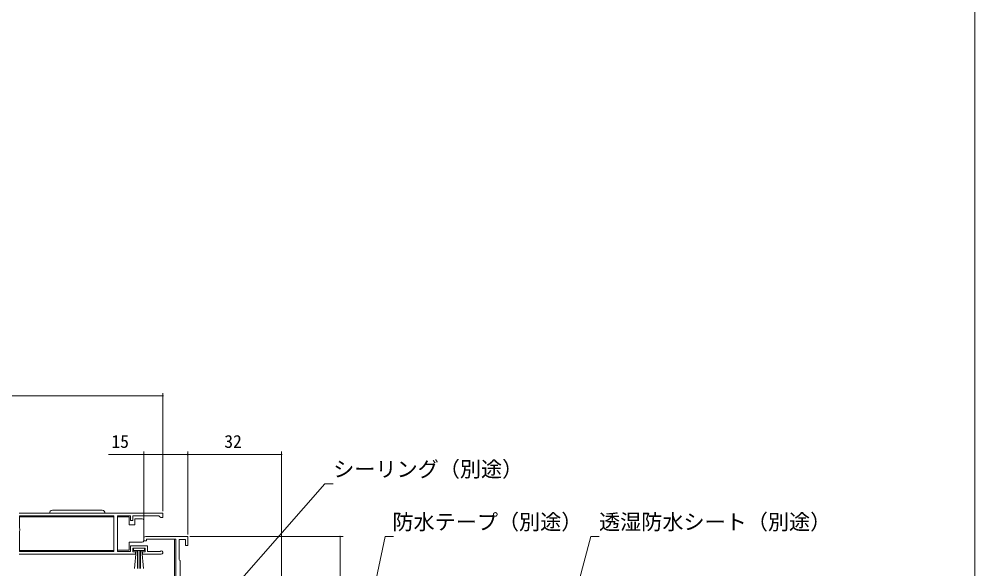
# Model space of a CAD drawing. Units: millimetres, scale not verified. Extents: x -495 to 495, y -800 to 801.
# Drawn here: x 169 to 495, y -448 to -260.4 of the extents above; entities that cross this region are included whole.
import ezdxf
from ezdxf.enums import TextEntityAlignment as Align

# ---------------------------------------------------------------- set-up
doc = ezdxf.new("R2010")
doc.units = ezdxf.units.MM
doc.header["$LTSCALE"] = 4
for name, color, linetype, lineweight in [('0-0_0', 7, 'Continuous', 9), ('0-2_YKK_ZWAK', 2, 'Continuous', 9), ('0-5_YKK_13', 6, 'Continuous', 9), ('0-6_YKK_D', 4, 'Continuous', 9), ('0-7_YSS_K', 7, 'Continuous', 9)]:
    doc.layers.add(name, color=color, linetype=linetype, lineweight=lineweight)
doc.styles.add('ＭＳ ゴシック', font='')
doc.styles.get('ＭＳ ゴシック').set_extended_font_data('MS Gothic')

msp = doc.modelspace()

# ---------------------------------------------------------------- linework, layer by layer
at = {"layer": '0-0_0'}
msp.add_line((495, 760), (495, -800), dxfattribs=at)
at = {"layer": '0-2_YKK_ZWAK'}
for p, q in [((169.1, -430.164), (201.3, -430.164)), ((169.1, -441.664), (201.3, -441.664))]:
    msp.add_line(p, q, dxfattribs=at)
msp.add_lwpolyline([(222, -437.864), (222, -457.264), (222, -496.964)], dxfattribs=at)
at = {"layer": '0-5_YKK_13'}
for p, q in [((0.5, -388.964), (218, -388.964)), ((218, -428.264), (218, -387.964)), ((211.5, -436.664), (211.5, -407.964)), ((226.5, -436.264), (226.5, -407.964)), ((226.5, -436.264), (226.5, -407.964)), ((226.5, -408.964), (258.5, -408.964)), ((258.5, -493.264), (258.5, -407.964)), ((227.2, -436.964), (279.5, -436.964)), ((278.5, -495.964), (278.5, -436.964))]:
    msp.add_line(p, q, dxfattribs=at)
for points in [[(226.5, -408.964), (211.5, -408.964), (199.52, -408.964)], [(227.486, -471.236), (228.83, -469.702), (273.301, -418.964), (276.141, -418.964)], [(281.663, -494.964), (282.083, -492.967), (293.873, -436.964), (296.713, -436.964)], [(348.58, -494.964), (349.103, -492.992), (363.959, -436.964), (366.799, -436.964)]]:
    msp.add_lwpolyline(points, dxfattribs=at)
for centre, start, end in [((218, -388.964), 0, 180), ((218, -388.964), 180, 0), ((211.5, -408.964), 0, 180), ((211.5, -408.964), 180, 0), ((226.5, -408.964), 0, 180), ((226.5, -408.964), 0, 180), ((226.5, -408.964), 180, 0), ((226.5, -408.964), 180, 0), ((258.5, -408.964), 0, 180), ((258.5, -408.964), 180, 0), ((278.5, -436.964), 90, 270), ((278.5, -436.964), 270, 90)]:
    msp.add_arc(centre, 0.128, start, end, dxfattribs=at)
at = {"layer": '0-6_YKK_D'}
for p, q in [((180.35, -427.964), (197.35, -427.964)), ((208.503, -432.914), (206.503, -432.914)), ((208.503, -430.914), (208.503, -432.914)), ((211.003, -430.914), (208.503, -430.914)), ((206.503, -438.914), (211.003, -438.914)), ((211.503, -438.414), (211.503, -437.914)), ((208.364, -447.84), (208.9, -441.714)), ((209.4, -441.714), (209.4, -447.864)), ((209.9, -441.714), (209.9, -447.864)), ((210.4, -441.714), (210.4, -447.864)), ((211.436, -447.84), (210.9, -441.714))]:
    msp.add_line(p, q, dxfattribs=at)
for points in [[(206.503, -432.914), (206.503, -430.214), (202.503, -430.214), (202.503, -441.614)], [(211.503, -437.914), (211.503, -431.914), (211.503, -431.414)], [(202.503, -441.614), (206.503, -441.614), (206.503, -438.914)]]:
    msp.add_lwpolyline(points, dxfattribs=at)
msp.add_lwpolyline([(211.8, -441.714), (208, -441.714), (208, -440.864), (211.8, -440.864)], close=True, dxfattribs=at)
for centre, radius, start, end in [((180.35, -428.964), 1, 90, 180), ((197.35, -428.964), 1, 0, 90), ((211.003, -431.414), 0.5, 0.00001, 90), ((211.003, -438.414), 0.5, 270, 359.99995)]:
    msp.add_arc(centre, radius, start, end, dxfattribs=at)
at = {"layer": '0-7_YSS_K'}
msp.add_line((218, -428.964), (169, -428.964), dxfattribs=at)
for points in [[(217.096, -441.993), (216.902, -442.064), (212.8, -442.064), (212.8, -440.064), (207, -440.064), (207, -442.064), (202.503, -442.064), (202.503, -429.864), (207, -429.864), (207, -431.464), (207.8, -431.464), (207.8, -429.864), (216.7, -429.864), (217, -430.164), (217.3, -430.464), (218, -430.464), (218, -428.964), (169, -428.964)], [(222.5, -496.964), (222.5, -437.864), (212.5, -437.864), (212.5, -438.364), (211.5, -438.364), (211.5, -437.664)], [(212.2, -436.964), (226.5, -436.964), (226.5, -439.964), (225.7, -439.964), (225.7, -437.964), (223.6, -437.964), (223.6, -444.776), (223.75, -444.97), (223.9, -445.164), (223.9, -493.964)], [(169, -442.964), (208.7, -442.964), (208.7, -442.164), (207.8, -442.164), (207.8, -440.864), (212, -440.864), (212, -442.164), (211.1, -442.164), (211.1, -442.964), (217.45, -442.964)]]:
    msp.add_lwpolyline(points, dxfattribs=at)
msp.add_lwpolyline([(201.303, -442.064), (169.1, -442.064), (169.1, -435.064), (169.3, -434.864), (169.3, -434.264), (169.1, -434.064), (169.1, -429.864), (201.303, -429.864)], close=True, dxfattribs=at)
for centre, radius, start, end in [((212.2, -437.664), 0.7, 90.00001, 179.99999), ((217.45, -442.414), 0.55, 269.99998, 130.11937)]:
    msp.add_arc(centre, radius, start, end, dxfattribs=at)

# ---------------------------------------------------------------- texts
at = {"layer": '0-5_YKK_13', "style": 'ＭＳ ゴシック'}
for s, height, p in [('15', 4.399, (200.48, -408.004)), ('32', 4.399, (238.98, -408.004)), ('シーリング（別途）', 5.279, (276.141, -418.164)), ('防水テープ（別途）', 5.279, (296.329, -436.164)), ('透湿防水シート（別途）', 5.279, (366.799, -436.164))]:
    msp.add_text(s, height=height, dxfattribs=at).set_placement(p, align=Align.BOTTOM_LEFT)

doc.saveas('drawing.dxf')
